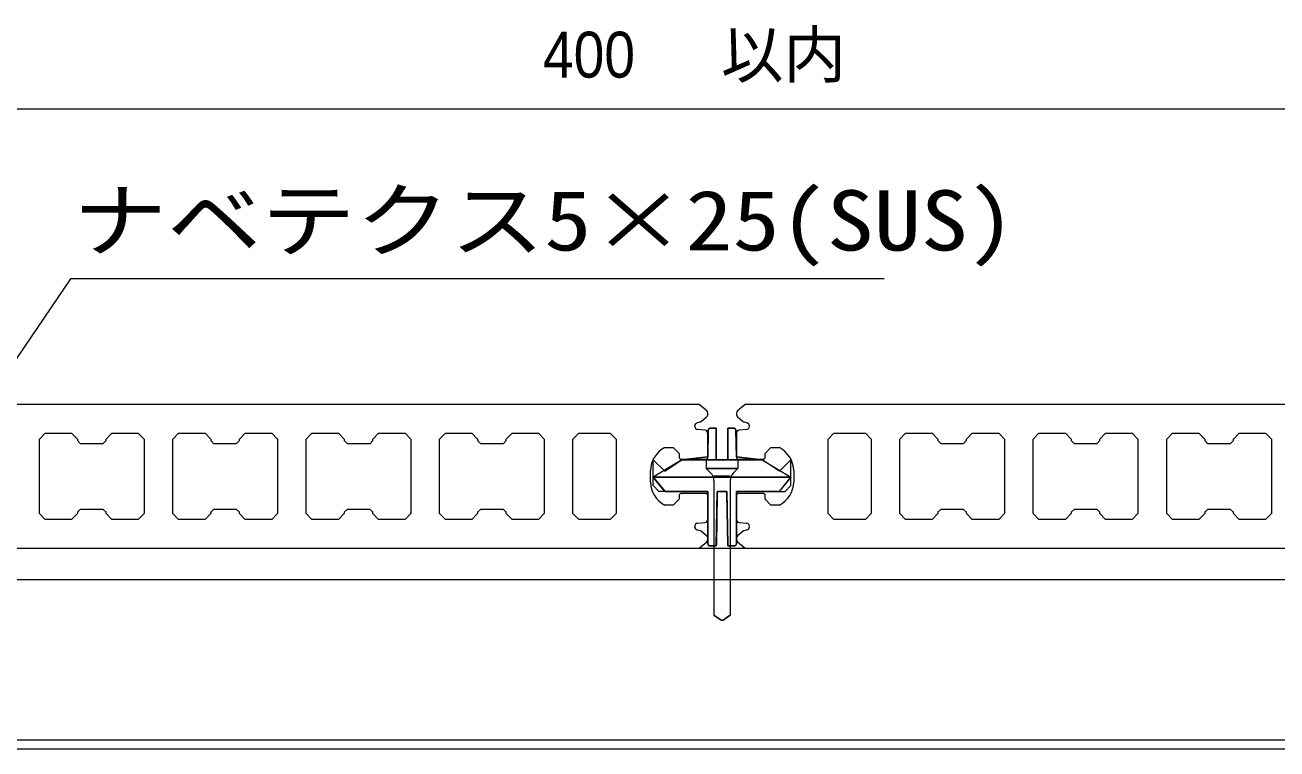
# Model space of a CAD drawing. Units: millimetres, scale not verified. Extents: x -450 to 450, y -136 to 136.
# Drawn here: x 336.16 to 379.81, y -67.8 to -42.57 of the extents above; entities that cross this region are included whole.
import ezdxf
from ezdxf.enums import TextEntityAlignment as Align

# ---------------------------------------------------------------- set-up
doc = ezdxf.new("R2010")
doc.units = ezdxf.units.MM
doc.header["$LTSCALE"] = 2
for name, color, linetype, lineweight in [('0-1_デッキ', 4, 'Continuous', 9), ('0-3_根太', 4, 'Continuous', 9), ('0-4_文字', 4, 'Continuous', 9), ('0-8_WQCS', 4, 'Continuous', 9), ('0-9_寸法', 7, 'Continuous', 9)]:
    doc.layers.add(name, color=color, linetype=linetype, lineweight=lineweight)
doc.styles.add('Osaka', font='')
doc.styles.add('ＭＳ ゴシック', font='')
doc.styles.get('Osaka').set_extended_font_data('Osaka')
doc.styles.get('ＭＳ ゴシック').set_extended_font_data('MS Gothic')

# ---------------------------------------------------------------- blocks, each defined once
blk = doc.blocks.new('グループ-113-1')
at = {"layer": '0-3_根太'}
for p, q in [((10424.65, -5643), (11826.65, -5643)), ((10424.65, -5654), (11826.65, -5654)), ((10792.65, -5709.8), (11458.65, -5709.8)), ((10792.65, -5713), (11458.65, -5713))]:
    blk.add_line(p, q, dxfattribs=at)
blk = doc.blocks.new('グループ-139-1')
at = {"layer": '0-8_WQCS'}
for p, q in [((11120.83, -5601.82), (11120.66, -5611.28)), ((11123.65, -5601.23), (11121.43, -5601.23)), ((11123.65, -5601.23), (11123.65, -5601.81)), ((11123.65, -5601.81), (11123.65, -5611.27)), ((11127.65, -5601.81), (11127.65, -5601.23)), ((11129.87, -5601.23), (11127.65, -5601.23)), ((11127.65, -5611.27), (11127.65, -5601.81)), ((11130.63, -5611.28), (11130.47, -5601.82)), ((11111.65, -5612.23), (11139.65, -5612.23)), ((11149.65, -5618.23), (11101.65, -5618.23)), ((11145.65, -5623.23), (11149.65, -5618.23)), ((11120.65, -5624.18), (11120.65, -5641.63)), ((11123.96, -5624.2), (11123.66, -5641.65)), ((11127.64, -5641.65), (11127.33, -5624.2)), ((11130.65, -5641.63), (11130.65, -5624.18)), ((11121.25, -5642.23), (11123.65, -5642.23)), ((11123.66, -5641.65), (11123.65, -5642.23)), ((11127.65, -5642.23), (11127.64, -5641.65)), ((11127.65, -5642.23), (11130.05, -5642.23))]:
    blk.add_line(p, q, dxfattribs=at)
blk.add_lwpolyline([(11101.65, -5612.23), (11105.65, -5616.23), (11111.65, -5612.23), (11120.67, -5611.23), (11120.83, -5601.82), (11121.43, -5601.23), (11123.65, -5601.23), (11123.65, -5612.23), (11127.65, -5612.23), (11127.65, -5601.23), (11129.87, -5601.23), (11130.47, -5601.82), (11130.63, -5611.23), (11139.65, -5612.23), (11149.65, -5618.23), (11145.54, -5623.23), (11130.65, -5623.23), (11130.65, -5641.63), (11130.05, -5642.23), (11127.65, -5642.23), (11127.32, -5623.23), (11123.98, -5623.23), (11123.65, -5642.23), (11121.25, -5642.23), (11120.65, -5641.63), (11120.65, -5623.23), (11103.65, -5623.23), (11101.65, -5621.23)], close=True, dxfattribs=at)
for centre, start, end in [((11121.43, -5601.83), 90, 179), ((11129.87, -5601.83), 1, 90), ((11121.25, -5641.63), 180, 270), ((11130.05, -5641.63), 270, 0)]:
    blk.add_arc(centre, 0.6, start, end, dxfattribs=at)
blk = doc.blocks.new('グループ-140-1')
at = {"layer": '0-8_WQCS'}
for p, q in [((11131.15, -5612.23), (11131.15, -5615.23)), ((11131.15, -5615.23), (11120.15, -5615.23)), ((11120.15, -5615.23), (11121.65, -5616.74)), ((11131.15, -5615.23), (11129.64, -5616.74)), ((11128.47, -5617.91), (11122.83, -5617.91)), ((11122.83, -5619.57), (11122.83, -5666.43)), ((11128.47, -5619.57), (11128.47, -5666.43)), ((11122.83, -5666.43), (11125.29, -5668.15)), ((11125.29, -5668.15), (11125.65, -5668.23))]:
    blk.add_line(p, q, dxfattribs=at)
for points in [[(11131.15, -5612.23), (11120.15, -5612.23), (11120.15, -5615.23)], [(11125.65, -5668.23), (11126.01, -5668.15), (11128.47, -5666.43)]]:
    blk.add_lwpolyline(points, dxfattribs=at)
for centre, start, end in [((11118.83, -5619.57), 0, 45), ((11132.47, -5619.57), 135, 180)]:
    blk.add_arc(centre, 4, start, end, dxfattribs=at)
blk = doc.blocks.new('グループ-141-1')
at = {"layer": '0-8_WQCS'}
for name in ['グループ-139-1', 'グループ-140-1']:
    blk.add_blockref(name, (0, 0), dxfattribs=at)
blk = doc.blocks.new('グループ-142-1')
at = {"layer": '0-8_WQCS'}
for p, q in [((11120.66, -5611.28), (11120.83, -5601.82)), ((11121.43, -5601.23), (11123.65, -5601.23)), ((11123.65, -5601.81), (11123.65, -5601.23)), ((11123.65, -5611.27), (11123.65, -5601.81)), ((11127.65, -5601.23), (11127.65, -5601.81)), ((11127.65, -5601.23), (11129.87, -5601.23)), ((11127.65, -5601.81), (11127.65, -5611.27)), ((11130.47, -5601.82), (11130.63, -5611.28)), ((11139.65, -5612.23), (11111.65, -5612.23)), ((11101.65, -5618.23), (11149.65, -5618.23)), ((11105.65, -5623.23), (11101.65, -5618.23)), ((11120.65, -5641.63), (11120.65, -5624.18)), ((11123.66, -5641.65), (11123.96, -5624.2)), ((11127.33, -5624.2), (11127.64, -5641.65)), ((11130.65, -5624.18), (11130.65, -5641.63)), ((11123.65, -5642.23), (11121.25, -5642.23)), ((11123.65, -5642.23), (11123.66, -5641.65)), ((11127.64, -5641.65), (11127.65, -5642.23)), ((11130.05, -5642.23), (11127.65, -5642.23))]:
    blk.add_line(p, q, dxfattribs=at)
blk.add_lwpolyline([(11149.65, -5612.23), (11145.65, -5616.23), (11139.65, -5612.23), (11130.63, -5611.23), (11130.47, -5601.82), (11129.87, -5601.23), (11127.65, -5601.23), (11127.65, -5612.23), (11123.65, -5612.23), (11123.65, -5601.23), (11121.43, -5601.23), (11120.83, -5601.82), (11120.66, -5611.23), (11111.65, -5612.23), (11101.65, -5618.23), (11105.76, -5623.23), (11120.65, -5623.23), (11120.65, -5641.63), (11121.25, -5642.23), (11123.65, -5642.23), (11123.98, -5623.23), (11127.32, -5623.23), (11127.65, -5642.23), (11130.05, -5642.23), (11130.65, -5641.63), (11130.65, -5623.23), (11147.65, -5623.23), (11149.65, -5621.23)], close=True, dxfattribs=at)
for centre, start, end in [((11121.43, -5601.83), 90, 179), ((11129.87, -5601.83), 1, 90), ((11121.25, -5641.63), 180, 270), ((11130.05, -5641.63), 270, 0)]:
    blk.add_arc(centre, 0.6, start, end, dxfattribs=at)
blk = doc.blocks.new('グループ-143-1')
at = {"layer": '0-8_WQCS'}
for p, q in [((11120.15, -5612.23), (11120.15, -5615.23)), ((11120.15, -5615.23), (11131.15, -5615.23)), ((11120.15, -5615.23), (11121.66, -5616.74)), ((11131.15, -5615.23), (11129.64, -5616.74)), ((11122.83, -5617.91), (11128.47, -5617.91)), ((11122.83, -5619.57), (11122.83, -5666.43)), ((11128.47, -5619.57), (11128.47, -5666.43)), ((11126.01, -5668.15), (11125.65, -5668.23)), ((11128.47, -5666.43), (11126.01, -5668.15))]:
    blk.add_line(p, q, dxfattribs=at)
for points in [[(11120.15, -5612.23), (11131.15, -5612.23), (11131.15, -5615.23)], [(11125.65, -5668.23), (11125.29, -5668.15), (11122.83, -5666.43)]]:
    blk.add_lwpolyline(points, dxfattribs=at)
for centre, start, end in [((11118.83, -5619.57), 0, 45), ((11132.47, -5619.57), 135, 180)]:
    blk.add_arc(centre, 4, start, end, dxfattribs=at)
blk = doc.blocks.new('グループ-144-1')
at = {"layer": '0-8_WQCS'}
for name in ['グループ-142-1', 'グループ-143-1']:
    blk.add_blockref(name, (0, 0), dxfattribs=at)

msp = doc.modelspace()

# ---------------------------------------------------------------- linework, layer by layer
at = {"layer": '0-1_デッキ'}
for p, q in [((359.724, -56.388), (359.92, -56.231)), ((359.958, -56.151), (359.958, -56.098)), ((360.958, -56.098), (360.958, -56.151)), ((360.996, -56.231), (361.193, -56.388)), ((359.508, -56.567), (359.508, -56.536)), ((359.581, -56.438), (359.689, -56.406)), ((359.866, -56.692), (359.601, -56.668)), ((361.316, -56.668), (361.051, -56.692)), ((361.227, -56.406), (361.336, -56.438)), ((361.408, -56.536), (361.408, -56.567)), ((357.958, -58.5), (357.958, -58.1)), ((362.958, -58.1), (362.958, -58.5)), ((359.508, -60.064), (359.508, -60.033)), ((359.689, -60.194), (359.581, -60.162)), ((359.601, -59.932), (359.866, -59.908)), ((359.92, -60.369), (359.724, -60.212)), ((361.193, -60.212), (360.996, -60.369)), ((361.051, -59.908), (361.316, -59.932)), ((361.336, -60.162), (361.227, -60.194)), ((361.408, -60.033), (361.408, -60.064)), ((359.958, -60.502), (359.958, -60.449)), ((360.958, -60.449), (360.958, -60.502))]:
    msp.add_line(p, q, dxfattribs=at)
for points in [[(359.922, -56.02), (359.658, -55.8), (331.258, -55.8), (330.995, -56.02)], [(389.922, -56.02), (389.658, -55.8), (361.258, -55.8), (360.995, -56.02)], [(358.458, -57.3), (358.758, -57.3), (358.958, -57.5), (358.958, -57.65), (359.008, -57.7), (359.908, -57.7), (359.958, -57.65), (359.958, -56.793)], [(360.958, -56.793), (360.958, -57.65), (361.008, -57.7), (361.908, -57.7), (361.958, -57.65), (361.958, -57.5), (362.158, -57.3), (362.458, -57.3)], [(359.958, -59.807), (359.958, -58.95), (359.908, -58.9), (359.008, -58.9), (358.958, -58.95), (358.958, -59.1), (358.758, -59.3), (358.458, -59.3)], [(362.458, -59.3), (362.158, -59.3), (361.958, -59.1), (361.958, -58.95), (361.908, -58.9), (361.008, -58.9), (360.958, -58.95), (360.958, -59.807)], [(330.995, -60.58), (331.258, -60.8), (359.658, -60.8), (359.922, -60.58)], [(360.995, -60.58), (361.258, -60.8), (389.658, -60.8), (389.922, -60.58)]]:
    msp.add_lwpolyline(points, dxfattribs=at)
for points in [[(337.981, -59.6), (337.781, -59.8), (336.856, -59.8), (336.656, -59.6), (336.656, -57), (336.856, -56.8), (337.781, -56.8), (337.981, -57), (337.981, -57.05), (338.081, -57.15), (338.881, -57.15), (338.981, -57.05), (338.981, -57), (339.181, -56.8), (340.106, -56.8), (340.306, -57), (340.306, -59.6), (340.106, -59.8), (339.181, -59.8), (338.981, -59.6), (338.981, -59.55), (338.881, -59.45), (338.081, -59.45), (337.981, -59.55)], [(343.631, -59.6), (343.631, -59.55), (343.531, -59.45), (342.731, -59.45), (342.631, -59.55), (342.631, -59.6), (342.431, -59.8), (341.506, -59.8), (341.306, -59.6), (341.306, -57), (341.506, -56.8), (342.431, -56.8), (342.631, -57), (342.631, -57.05), (342.731, -57.15), (343.531, -57.15), (343.631, -57.05), (343.631, -57), (343.831, -56.8), (344.756, -56.8), (344.956, -57), (344.956, -59.6), (344.756, -59.8), (343.831, -59.8)], [(348.285, -57.05), (348.285, -57), (348.485, -56.8), (349.41, -56.8), (349.61, -57), (349.61, -59.6), (349.41, -59.8), (348.485, -59.8), (348.285, -59.6), (348.285, -59.55), (348.185, -59.45), (347.385, -59.45), (347.285, -59.55), (347.285, -59.6), (347.085, -59.8), (346.16, -59.8), (345.96, -59.6), (345.96, -57), (346.16, -56.8), (347.085, -56.8), (347.285, -57), (347.285, -57.05), (347.385, -57.15), (348.185, -57.15)], [(351.935, -57.05), (352.035, -57.15), (352.835, -57.15), (352.935, -57.05), (352.935, -57), (353.135, -56.8), (354.06, -56.8), (354.26, -57), (354.26, -59.6), (354.06, -59.8), (353.135, -59.8), (352.935, -59.6), (352.935, -59.55), (352.835, -59.45), (352.035, -59.45), (351.935, -59.55), (351.935, -59.6), (351.735, -59.8), (350.81, -59.8), (350.61, -59.6), (350.61, -57), (350.81, -56.8), (351.735, -56.8), (351.935, -57)], [(355.26, -59.6), (355.26, -57), (355.46, -56.8), (356.561, -56.8), (356.761, -57), (356.761, -59.6), (356.561, -59.8), (355.46, -59.8)], [(364.155, -57), (364.355, -56.8), (365.456, -56.8), (365.656, -57), (365.656, -59.6), (365.456, -59.8), (364.355, -59.8), (364.155, -59.6)], [(367.981, -59.6), (367.781, -59.8), (366.856, -59.8), (366.656, -59.6), (366.656, -57), (366.856, -56.8), (367.781, -56.8), (367.981, -57), (367.981, -57.05), (368.081, -57.15), (368.881, -57.15), (368.981, -57.05), (368.981, -57), (369.181, -56.8), (370.106, -56.8), (370.306, -57), (370.306, -59.6), (370.106, -59.8), (369.181, -59.8), (368.981, -59.6), (368.981, -59.55), (368.881, -59.45), (368.081, -59.45), (367.981, -59.55)], [(373.631, -59.6), (373.631, -59.55), (373.531, -59.45), (372.731, -59.45), (372.631, -59.55), (372.631, -59.6), (372.431, -59.8), (371.506, -59.8), (371.306, -59.6), (371.306, -57), (371.506, -56.8), (372.431, -56.8), (372.631, -57), (372.631, -57.05), (372.731, -57.15), (373.531, -57.15), (373.631, -57.05), (373.631, -57), (373.831, -56.8), (374.756, -56.8), (374.956, -57), (374.956, -59.6), (374.756, -59.8), (373.831, -59.8)], [(378.285, -57.05), (378.285, -57), (378.485, -56.8), (379.41, -56.8), (379.61, -57), (379.61, -59.6), (379.41, -59.8), (378.485, -59.8), (378.285, -59.6), (378.285, -59.55), (378.185, -59.45), (377.385, -59.45), (377.285, -59.55), (377.285, -59.6), (377.085, -59.8), (376.16, -59.8), (375.96, -59.6), (375.96, -57), (376.16, -56.8), (377.085, -56.8), (377.285, -57), (377.285, -57.05), (377.385, -57.15), (378.185, -57.15)]]:
    msp.add_lwpolyline(points, close=True, dxfattribs=at)
for centre, radius, start, end in [((359.857, -56.151), 0.102, 308.6598, 0), ((359.857, -56.098), 0.102, 0, 50.1944), ((361.06, -56.098), 0.102, 129.8056, 180), ((361.06, -56.151), 0.102, 180, 231.3402), ((359.61, -56.536), 0.102, 106.6992, 180), ((359.61, -56.567), 0.102, 180, 264.9204), ((359.66, -56.308), 0.102, 286.6992, 308.6598), ((359.857, -56.793), 0.102, 0, 84.9204), ((361.06, -56.793), 0.102, 95.0796, 180), ((361.256, -56.308), 0.102, 231.3402, 253.3008), ((361.307, -56.567), 0.102, 275.0796, 0), ((361.307, -56.536), 0.102, 0, 73.3008), ((358.9, -58.132), 0.942, 117.9507, 178.0321), ((362.017, -58.132), 0.942, 1.9679, 62.0493), ((358.9, -58.468), 0.942, 181.9679, 242.0493), ((362.017, -58.468), 0.942, 297.9507, 358.0321), ((359.61, -60.033), 0.102, 95.0796, 180), ((359.61, -60.064), 0.102, 180, 253.3008), ((359.66, -60.292), 0.102, 51.3402, 73.3008), ((359.857, -59.807), 0.102, 275.0796, 0), ((361.06, -59.807), 0.102, 180, 264.9204), ((361.256, -60.292), 0.102, 106.6992, 128.6598), ((361.307, -60.033), 0.102, 0, 84.9204), ((361.307, -60.064), 0.102, 286.6992, 0), ((359.857, -60.449), 0.102, 0, 51.3402), ((359.857, -60.502), 0.102, 309.8056, 0), ((361.06, -60.449), 0.102, 128.6598, 180), ((361.06, -60.502), 0.102, 180, 230.1944)]:
    msp.add_arc(centre, radius, start, end, dxfattribs=at)
at = {"layer": '0-4_文字', "color": 7}
msp.add_line((337.737, -51.415), (328.258, -65.38), dxfattribs=at)
at = {"layer": '0-4_文字'}
msp.add_line((366.112, -51.415), (337.737, -51.415), dxfattribs=at)
at = {"layer": '0-9_寸法'}
msp.add_line((399.957, -45.5), (320.959, -45.5), dxfattribs=at)

# ---------------------------------------------------------------- block references
at = {"layer": '0-3_根太', "xscale": 0.1, "yscale": 0.1}
msp.add_blockref('グループ-113-1', (-752.107, 503.5), dxfattribs=at)
at = {"layer": '0-8_WQCS', "xscale": 0.1, "yscale": 0.1}
for name in ['グループ-141-1', 'グループ-144-1']:
    msp.add_blockref(name, (-752.107, 503.5), dxfattribs=at)

# ---------------------------------------------------------------- texts
at = {"layer": '0-4_文字', "style": 'ＭＳ ゴシック', "width": 1.15}
msp.add_text('ナベテクス5×25(SUS)', height=2.097, dxfattribs=at).set_placement((337.819, -51.058), align=Align.BOTTOM_LEFT)
at = {"layer": '0-9_寸法', "style": 'Osaka'}
msp.add_text('以内', height=1.598, dxfattribs=at).set_placement((360.419, -44.883), align=Align.BOTTOM_LEFT)
at = {"layer": '0-9_寸法', "style": 'Osaka', "width": 0.9}
msp.add_text('400', height=1.598, dxfattribs=at).set_placement((354.214, -44.883), align=Align.BOTTOM_LEFT)

doc.saveas('drawing.dxf')
